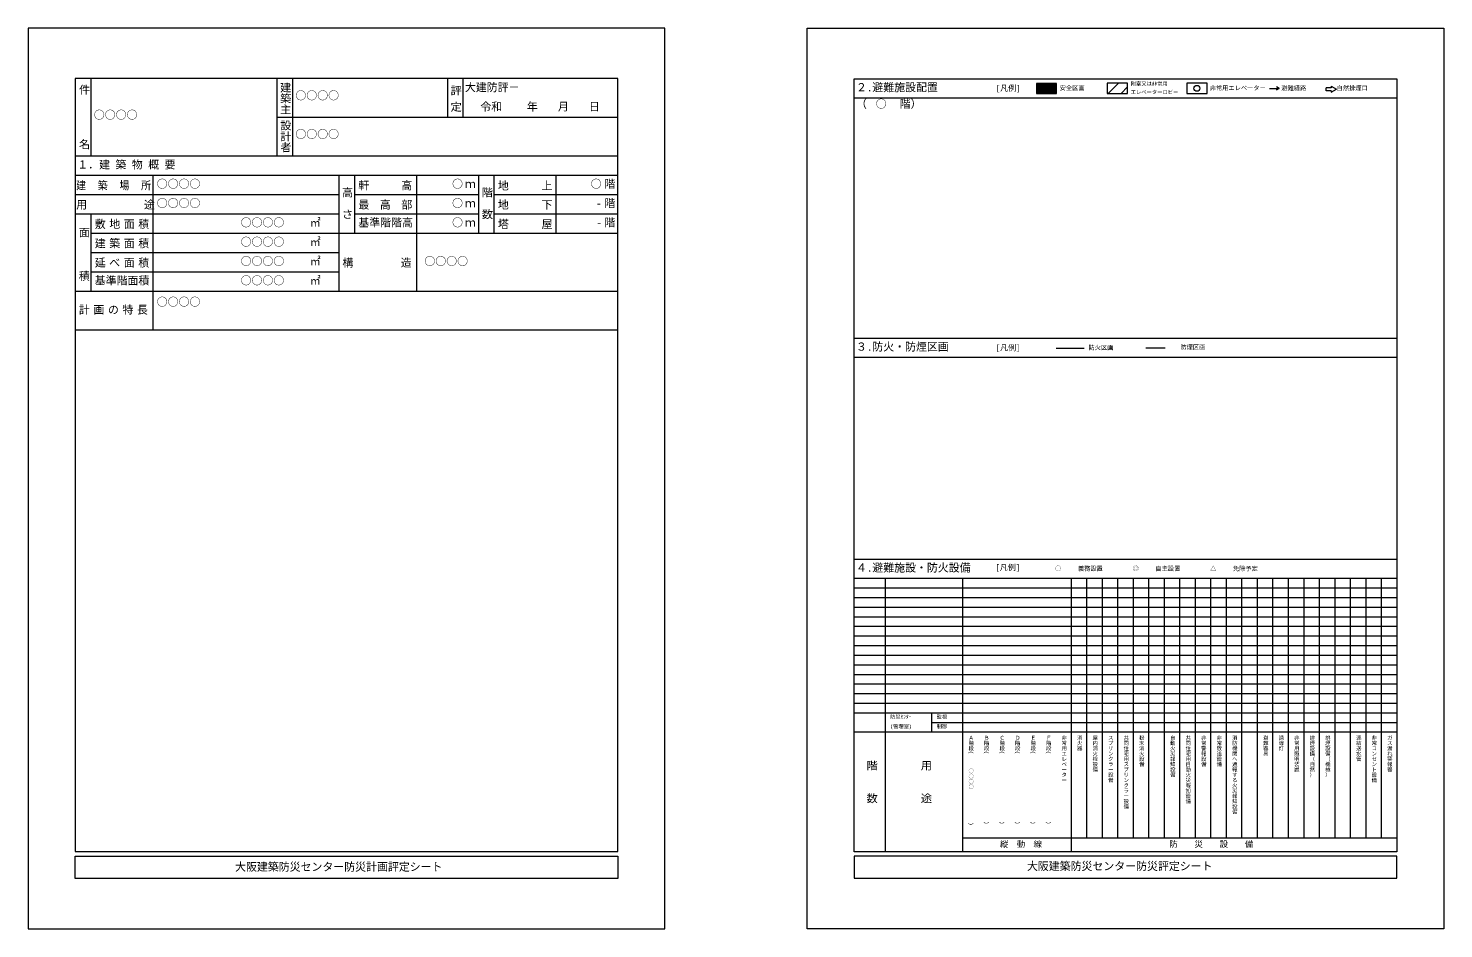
# Model space of a CAD drawing. Units: millimetres, scale not verified. Extents: x -70030 to 70030, y -44550 to 44550.
import ezdxf
from ezdxf.enums import TextEntityAlignment as Align

# ---------------------------------------------------------------- set-up
doc = ezdxf.new("R2010")
doc.units = ezdxf.units.MM
doc.header["$LTSCALE"] = 300
doc.linetypes.add('USER1', pattern=[9.525, 6.35, -3.175])
for name, color, linetype, lineweight in [('0-1_DEFPOINTS', 8, 'Continuous', 18), ('0-3_00-00 表', 7, 'Continuous', 18), ('0-5_00-02 凡例', 3, 'Continuous', 18)]:
    doc.layers.add(name, color=color, linetype=linetype, lineweight=lineweight)
doc.layers.add('0-4_00-01 文字', color=7, linetype='Continuous')
doc.styles.add('@ＭＳ 明朝', font='')
doc.styles.add('ＭＳ 明朝', font='')
doc.styles.add('ＭＳ Ｐ明朝', font='')
doc.styles.get('@ＭＳ 明朝').set_extended_font_data('@MS Mincho')
doc.styles.get('ＭＳ 明朝').set_extended_font_data('MS Mincho')
doc.styles.get('ＭＳ Ｐ明朝').set_extended_font_data('MS PMincho')

msp = doc.modelspace()

# ---------------------------------------------------------------- linework, layer by layer
at = {"layer": '0-1_DEFPOINTS'}
for points in [[(-70030, -44550), (-7030, -44550), (-7030, 44550), (-70030, 44550)], [(7030, 44550), (70030, 44550), (70030, -44550), (7030, -44550)]]:
    msp.add_lwpolyline(points, close=True, dxfattribs=at)
at = {"layer": '0-3_00-00 表'}
for p, q in [((-63845.7, 39574), (-63845.7, 31924)), ((-45434.3, 39574), (-45434.3, 31924)), ((-43900, 39574), (-43900, 31924)), ((-28557.2, 39574), (-28557.2, 35749)), ((-27022.9, 39574), (-27022.9, 35749)), ((11680, 37664.9), (65380, 37664.9)), ((-45434.3, 35749), (-11680, 35749)), ((-65380, 31924), (-11680, 31924)), ((-65380, 30011.5), (-11680, 30011.5)), ((-57708.6, 30011.5), (-57708.6, 14711.5)), ((-39297.2, 30011.5), (-39297.2, 18536.5)), ((-37762.9, 30011.5), (-37762.9, 24274)), ((-31625.7, 30011.5), (-31625.7, 18536.5)), ((-25488.6, 30011.5), (-25488.6, 24274)), ((-23954.3, 30011.5), (-23954.3, 24274)), ((-17817.2, 30011.5), (-17817.2, 24274)), ((-65380, 28099), (-39297.2, 28099)), ((-37762.9, 28099), (-25488.6, 28099)), ((-23954.3, 28099), (-11680, 28099)), ((-65380, 26186.5), (-39297.2, 26186.5)), ((-63845.7, 26186.5), (-63845.7, 18536.5)), ((-37762.9, 26186.5), (-25488.6, 26186.5)), ((-23954.3, 26186.5), (-11680, 26186.5)), ((-63845.7, 24274), (-11680, 24274)), ((-63845.7, 22361.5), (-39297.2, 22361.5)), ((-63845.7, 20449), (-39297.2, 20449)), ((-65380, 18536.5), (-11680, 18536.5)), ((-65380, 14711.5), (-11680, 14711.5)), ((11680, 13895.8), (65380, 13895.8)), ((11680, 11994.3), (65380, 11994.3)), ((11680, -7971.8), (65380, -7971.8)), ((11680, -9873.3), (65380, -9873.3)), ((11680, -10824.1), (65380, -10824.1)), ((14748.6, -9873.3), (14748.6, -36933.6)), ((22420, -9873.3), (22420, -36933.6)), ((33160, -9873.3), (33160, -36933.6)), ((34694.3, -9873.3), (34694.3, -35544)), ((36228.6, -9873.3), (36228.6, -35544)), ((37762.9, -9873.3), (37762.9, -35544)), ((39297.2, -9873.3), (39297.2, -35544)), ((40831.5, -9873.3), (40831.5, -35544)), ((42365.7, -9873.3), (42365.7, -35544)), ((43900, -9873.3), (43900, -35544)), ((45434.3, -9873.3), (45434.3, -35544)), ((46968.6, -9873.3), (46968.6, -35544)), ((48502.9, -9873.3), (48502.9, -35544)), ((50037.2, -9873.3), (50037.2, -35544)), ((51571.5, -9873.3), (51571.5, -35544)), ((53105.7, -9873.3), (53105.7, -35544)), ((54640, -9873.3), (54640, -35544)), ((56174.3, -9873.3), (56174.3, -35544)), ((57708.6, -9873.3), (57708.6, -35544)), ((59242.9, -9873.3), (59242.9, -35544)), ((60777.2, -9873.3), (60777.2, -35544)), ((62311.5, -9873.3), (62311.5, -35544)), ((63845.7, -9873.3), (63845.7, -35544)), ((11680, -11774.9), (65380, -11774.9)), ((11680, -12725.6), (65380, -12725.6)), ((11680, -13676.4), (65380, -13676.4)), ((11680, -14627.2), (65380, -14627.2)), ((11680, -15577.9), (65380, -15577.9)), ((11680, -16528.7), (65380, -16528.7)), ((11680, -17479.4), (65380, -17479.4)), ((11680, -18430.2), (65380, -18430.2)), ((11680, -19381), (65380, -19381)), ((11680, -20331.7), (65380, -20331.7)), ((11680, -21282.5), (65380, -21282.5)), ((11680, -22233.3), (65380, -22233.3)), ((11680, -23184), (65380, -23184)), ((19351.5, -23184), (19351.5, -25085.6)), ((11680, -25085.6), (65380, -25085.6)), ((19351.5, -24134.8), (65380, -24134.8)), ((22420, -35544), (65380, -35544))]:
    msp.add_line(p, q, dxfattribs=at)
for points in [[(-65380, -36926), (-11680, -36926), (-11680, 39574), (-65380, 39574)], [(65380, -36933.6), (11680, -36933.6), (11680, 39566.4), (65380, 39566.4)], [(-11680, -39574), (-65380, -39574), (-65380, -37367.3), (-11680, -37367.3)], [(11680, -39566.4), (65380, -39566.4), (65380, -37372.4), (11680, -37372.4)]]:
    msp.add_lwpolyline(points, close=True, dxfattribs=at)
at = {"layer": '0-5_00-02 凡例'}
for p, q in [((29728.1, 39091.6), (29728.1, 38091.6)), ((31728.1, 39091.6), (29728.1, 39091.6)), ((29728.1, 39090), (31728.1, 39090)), ((29728.1, 39060), (31728.1, 39060)), ((29728.1, 39030), (31728.1, 39030)), ((29728.1, 39000), (31728.1, 39000)), ((29728.1, 38970), (31728.1, 38970)), ((29728.1, 38940), (31728.1, 38940)), ((29728.1, 38910), (31728.1, 38910)), ((29728.1, 38880), (31728.1, 38880)), ((29728.1, 38850), (31728.1, 38850)), ((29728.1, 38820), (31728.1, 38820)), ((29728.1, 38790), (31728.1, 38790)), ((29728.1, 38760), (31728.1, 38760)), ((29728.1, 38730), (31728.1, 38730)), ((29728.1, 38700), (31728.1, 38700)), ((29728.1, 38670), (31728.1, 38670)), ((29728.1, 38640), (31728.1, 38640)), ((29728.1, 38610), (31728.1, 38610)), ((29728.1, 38580), (31728.1, 38580)), ((29728.1, 38550), (31728.1, 38550)), ((29728.1, 38520), (31728.1, 38520)), ((29728.1, 38490), (31728.1, 38490)), ((29728.1, 38460), (31728.1, 38460)), ((29728.1, 38430), (31728.1, 38430)), ((29728.1, 38400), (31728.1, 38400)), ((29728.1, 38370), (31728.1, 38370)), ((29728.1, 38340), (31728.1, 38340)), ((29728.1, 38310), (31728.1, 38310)), ((29728.1, 38280), (31728.1, 38280)), ((29728.1, 38250), (31728.1, 38250)), ((29728.1, 38220), (31728.1, 38220)), ((29728.1, 38190), (31728.1, 38190)), ((29728.1, 38160), (31728.1, 38160)), ((29728.1, 38130), (31728.1, 38130)), ((29728.1, 38100), (31728.1, 38100)), ((29728.1, 38091.6), (31728.1, 38091.6)), ((31728.1, 38091.6), (31728.1, 39091.6)), ((36744.9, 39111.1), (36744.9, 38111.1)), ((38744.9, 39111.1), (36744.9, 39111.1)), ((36744.9, 38111.1), (38744.9, 38111.1)), ((36838.3, 38111.1), (37838.3, 39111.1)), ((38111.1, 38111.1), (38744.9, 38744.9)), ((38744.9, 38111.1), (38744.9, 39111.1)), ((44609.1, 39111.1), (44609.1, 38111.1)), ((46609.1, 39111.1), (44609.1, 39111.1)), ((44609.1, 38111.1), (46609.1, 38111.1)), ((46609.1, 38111.1), (46609.1, 39111.1)), ((52779.4, 38602.2), (53744.8, 38602.2)), ((53744.8, 38602.2), (53464.4, 38440.3)), ((53744.8, 38602.2), (53471.1, 38760.2))]:
    msp.add_line(p, q, dxfattribs=at)
at = {"layer": '0-5_00-02 凡例', "color": 2}
for p, q in [((58387, 38375.6), (58387, 38675.6)), ((58906.6, 38375.6), (58387, 38375.6)), ((58906.6, 38825.6), (59426.2, 38525.6)), ((58906.6, 38225.6), (59426.2, 38525.6)), ((58906.6, 38375.6), (58906.6, 38225.6))]:
    msp.add_line(p, q, dxfattribs=at)
at = {"layer": '0-5_00-02 凡例', "color": 1}
msp.add_line((31687.9, 12902.7), (34465.7, 12902.7), dxfattribs=at)
at = {"layer": '0-5_00-02 凡例', "color": 1, "linetype": 'USER1'}
msp.add_line((40554.7, 12945), (43332.6, 12945), dxfattribs=at)
at = {"layer": '0-5_00-02 凡例', "color": 2}
msp.add_lwpolyline([(58906.6, 38825.6), (58906.6, 38675.6), (58387, 38675.6)], dxfattribs=at)
at = {"layer": '0-5_00-02 凡例', "color": 7}
msp.add_circle((45609.1, 38611.1), 292.3, dxfattribs=at)

# ---------------------------------------------------------------- texts
at = {"layer": '0-4_00-01 文字'}
for s, height, style, p in [('大建防評－', 791.8, 'ＭＳ 明朝', (-26828.1, 38078.4)), ('２.避難施設配置', 791.8, 'ＭＳ 明朝', (11874.9, 38079.3)), ('○○○○', 791.8, 'ＭＳ 明朝', (-43600, 37261.5)), ('○○○○', 791.8, 'ＭＳ 明朝', (-63545.7, 35349)), ('令和', 791.8, 'ＭＳ Ｐ明朝', (-25293.8, 36165.9)), ('年', 791.8, 'ＭＳ 明朝', (-20690.9, 36165.9)), ('月', 791.8, 'ＭＳ 明朝', (-17622.3, 36165.9)), ('日', 791.8, 'ＭＳ 明朝', (-14553.8, 36165.9)), ('（\u3000\u3000\u3000階）', 791.8, 'ＭＳ 明朝', (11874.9, 36438.3)), ('○', 791.8, 'ＭＳ 明朝', (13831.1, 36438.3)), ('○○○○', 791.8, 'ＭＳ 明朝', (-43600, 33436.5)), ('１．建 築 物 概 要', 791.8, 'ＭＳ 明朝', (-65185.2, 30428.4)), ('○○○○', 791.8, 'ＭＳ 明朝', (-57319.8, 28516.4)), ('○', 791.8, 'ＭＳ 明朝', (-28094.3, 28516.4)), ('○', 791.8, 'ＭＳ 明朝', (-14383.3, 28515.9)), ('階', 791.8, 'ＭＳ 明朝', (-13019.5, 28515.9)), ('ｍ', 791.8, 'ＭＳ 明朝', (-26828.1, 28515.9)), ('○○○○', 791.8, 'ＭＳ 明朝', (-57319.8, 26603.9)), ('○', 791.8, 'ＭＳ 明朝', (-28094.3, 26603.9)), ('ｍ', 791.8, 'ＭＳ 明朝', (-26828.1, 26603.4)), ('-', 791.8, 'ＭＳ 明朝', (-13848, 26603.4)), ('階', 791.8, 'ＭＳ 明朝', (-13019.5, 26603.4)), ('○○○○', 791.8, 'ＭＳ 明朝', (-49018.8, 24691.4)), ('㎡', 791.8, 'ＭＳ 明朝', (-42170.9, 24690.9)), ('基準階階高', 791.8, 'ＭＳ 明朝', (-37370.7, 24691.4)), ('○', 791.8, 'ＭＳ 明朝', (-28094.3, 24691.4)), ('ｍ', 791.8, 'ＭＳ 明朝', (-26828.1, 24690.9)), ('-', 791.8, 'ＭＳ 明朝', (-13820.3, 24677.2)), ('階', 791.8, 'ＭＳ 明朝', (-13019.5, 24690.9)), ('○○○○', 791.8, 'ＭＳ 明朝', (-49018.8, 22778.9)), ('㎡', 791.8, 'ＭＳ 明朝', (-42170.9, 22778.4)), ('○○○○', 791.8, 'ＭＳ 明朝', (-49018.8, 20866.4)), ('㎡', 791.8, 'ＭＳ 明朝', (-42170.9, 20865.9)), ('○○○○', 791.8, 'ＭＳ 明朝', (-30835.2, 20865.9)), ('基準階面積', 791.8, 'ＭＳ 明朝', (-63453.6, 18953.9)), ('○○○○', 791.8, 'ＭＳ 明朝', (-49018.8, 18953.9)), ('㎡', 791.8, 'ＭＳ 明朝', (-42170.9, 18953.4)), ('○○○○', 791.8, 'ＭＳ 明朝', (-57319.8, 16844.3)), ('３.防火・防煙区画', 791.8, 'ＭＳ 明朝', (11874.9, 12408.7)), ('４.避難施設・防火設備', 791.8, 'ＭＳ 明朝', (11874.9, -9458.9)), ('[凡例]', 571.8, 'ＭＳ 明朝', (25683.4, -9258.9)), ('○', 439.9, 'ＭＳ 明朝', (31571.6, -9258.9)), ('義務設置', 439.9, 'ＭＳ 明朝', (33836.5, -9258.9)), ('◎', 439.9, 'ＭＳ 明朝', (39243, -9258.9)), ('自主設置', 439.9, 'ＭＳ 明朝', (41507.9, -9258.9)), ('△', 439.9, 'ＭＳ 明朝', (46914.5, -9258.9)), ('免除予定', 439.9, 'ＭＳ 明朝', (49179.4, -9258.9)), ('防災ｾﾝﾀｰ', 373.9, 'ＭＳ 明朝', (15248.6, -23884.4)), ('監視', 373.9, 'ＭＳ 明朝', (19851.5, -23884.4)), ('(管理室)', 373.9, 'ＭＳ 明朝', (15248.6, -24835.2)), ('制御', 373.9, 'ＭＳ 明朝', (19851.5, -24835.2)), ('縦\u3000動\u3000線', 593.8, 'ＭＳ 明朝', (26122.6, -36659.2)), ('防\u3000\u3000災\u3000\u3000設\u3000\u3000備', 593.8, 'ＭＳ 明朝', (42875.4, -36659.2)), ('大阪建築防災センター防災計画評定シート', 791.8, 'ＭＳ 明朝', (-49565.6, -39062)), ('大阪建築防災センター防災評定シート', 791.8, 'ＭＳ 明朝', (28792.3, -38995.2))]:
    msp.add_text(s, height=height, dxfattribs=dict(at, style=style)).set_placement(p, align=Align.BOTTOM_LEFT)
for s, height, style, p in [('件\u3000\u3000\u3000\u3000名', 791.8, '@ＭＳ 明朝', (-65117, 39029)), ('建築主', 791.8, '@ＭＳ 明朝', (-45215.2, 39233.7)), ('評 定', 791.8, '@ＭＳ 明朝', (-28351.3, 38954.7)), ('設計者', 791.8, '@ＭＳ 明朝', (-45201.2, 35486.3)), ('高\u3000さ', 791.8, '@ＭＳ 明朝', (-39092.3, 28862.7)), ('階\u3000数', 791.8, '@ＭＳ 明朝', (-25263.3, 28862.7)), ('面\u3000\u3000\u3000積', 791.8, '@ＭＳ 明朝', (-65150, 24914.4)), ('Ａ階段( ', 373.9, '@ＭＳ 明朝', (22961.6, -25385.6)), ('Ｂ階段( ', 373.9, '@ＭＳ 明朝', (24495.9, -25385.6)), ('Ｃ階段( ', 373.9, '@ＭＳ 明朝', (26030.2, -25385.6)), ('Ｄ階段( ', 373.9, '@ＭＳ 明朝', (27564.5, -25385.6)), ('Ｅ階段( ', 373.9, '@ＭＳ 明朝', (29098.8, -25385.6)), ('Ｆ階段( ', 373.9, '@ＭＳ 明朝', (30633.1, -25385.6)), ('非常用エレベーター', 373.9, '@ＭＳ 明朝', (32168.7, -25385.6)), ('消火器', 373.9, '@ＭＳ 明朝', (33703, -25385.6)), ('屋内消火栓設備', 373.9, '@ＭＳ 明朝', (35237.2, -25385.6)), ('スプリンクラー設備', 373.9, '@ＭＳ 明朝', (36771.4, -25385.6)), ('共同住宅用スプリンクラー設備', 373.9, '@ＭＳ 明朝', (38305.7, -25385.6)), ('粉末消火設備', 373.9, '@ＭＳ 明朝', (39839.3, -25385.6)), ('自動火災報知設備', 373.9, '@ＭＳ 明朝', (42908.6, -25385.6)), ('共同住宅用自動火災報知設備', 373.9, '@ＭＳ 明朝', (44442.9, -25385.6)), ('非常警報設備', 373.9, '@ＭＳ 明朝', (45977.1, -25385.6)), ('非常放送設備', 373.9, '@ＭＳ 明朝', (47511.5, -25385.6)), ('消防機関へ通報する火災報知設備', 373.9, '@ＭＳ 明朝', (49045.8, -25385.6)), ('避難器具', 373.9, '@ＭＳ 明朝', (52114.4, -25385.6)), ('誘導灯', 373.9, '@ＭＳ 明朝', (53648.7, -25385.6)), ('非常用照明装置', 373.9, '@ＭＳ 明朝', (55183, -25385.6)), ('排煙設備（自然）', 373.9, '@ＭＳ 明朝', (56717.2, -25385.6)), ('排煙設備（機械）', 373.9, '@ＭＳ 明朝', (58251.5, -25385.6)), ('連結送水管', 373.9, '@ＭＳ 明朝', (61320.1, -25385.6)), ('非常コンセント設備', 373.9, '@ＭＳ 明朝', (62854.4, -25385.6)), ('ガス漏れ警報器', 373.9, '@ＭＳ 明朝', (64388.7, -25385.6)), ('階\u3000\u3000数', 791.8, '@ＭＳ 明朝', (12813.6, -27852.5)), ('用\u3000\u3000途', 791.8, '@ＭＳ 明朝', (18183.6, -27852.5)), ('○○○○', 373.9, '@ＭＳ 明朝', (22962.2, -28663.7)), (') ', 373.9, 'ＭＳ 明朝', (22963, -34040)), (') ', 373.9, 'ＭＳ 明朝', (24497.2, -33930.3)), (') ', 373.9, 'ＭＳ 明朝', (26031.5, -33930.3)), (') ', 373.9, 'ＭＳ 明朝', (27565.8, -33930.3)), (') ', 373.9, 'ＭＳ 明朝', (29100.1, -33930.3)), (') ', 373.9, 'ＭＳ 明朝', (30634.4, -33930.3))]:
    msp.add_text(s, height=height, rotation=270, dxfattribs=dict(at, style=style)).set_placement(p, align=Align.BOTTOM_LEFT)
at = {"layer": '0-4_00-01 文字', "char_height": 791.8, "attachment_point": 7, "style": 'ＭＳ 明朝'}
for s, insert in [('\\T1.47;\\W0.9;建\\~築\\~場\\~所', (-65291.3, 28516.4)), ('\\T1.97;軒\u3000高', (-37370.7, 28516.4)), ('\\T4;地上', (-23562.1, 28516.4)), ('\\T1.38;用\u3000\u3000\u3000\\~途', (-65291.3, 26603.9)), ('\\T1.97;最高部', (-37370.7, 26603.9)), ('\\T4;地下', (-23562.1, 26603.9)), ('\\T1.33;敷地面積', (-63453.6, 24691.4)), ('\\T4;塔屋', (-23562.1, 24691.4)), ('\\T1.33;建築面積', (-63453.6, 22778.9)), ('\\T1.33;延べ面積', (-63453.6, 20866.4)), ('\\T2.67;構\u3000造', (-38944, 20865.9)), ('\\T1.33;計画の特長', (-65023.6, 16210.1))]:
    msp.add_mtext(s, dxfattribs=dict(at, insert=insert))
at = {"layer": '0-5_00-02 凡例', "color": 7, "style": 'ＭＳ 明朝'}
for s, height, p in [('附室又は非常用', 373.9, (39059.6, 38769)), ('[凡例]', 571.8, (25722.1, 38161.3)), ('安全区画', 439.9, (32031.6, 38302.2)), ('エレベーターロビー', 373.9, (39059.6, 37939.3)), ('非常用エレベーター', 439.9, (46880.1, 38294.8)), ('避難経路', 439.9, (53968.9, 38279.3)), ('自然排煙口', 439.9, (59437.7, 38279.3)), ('[凡例]', 571.8, (25710.5, 12487.6)), ('防火区画', 439.9, (34889.1, 12608.7)), ('防煙区画', 439.9, (43980.5, 12650.7))]:
    msp.add_text(s, height=height, dxfattribs=at).set_placement(p, align=Align.BOTTOM_LEFT)

doc.saveas('drawing.dxf')
